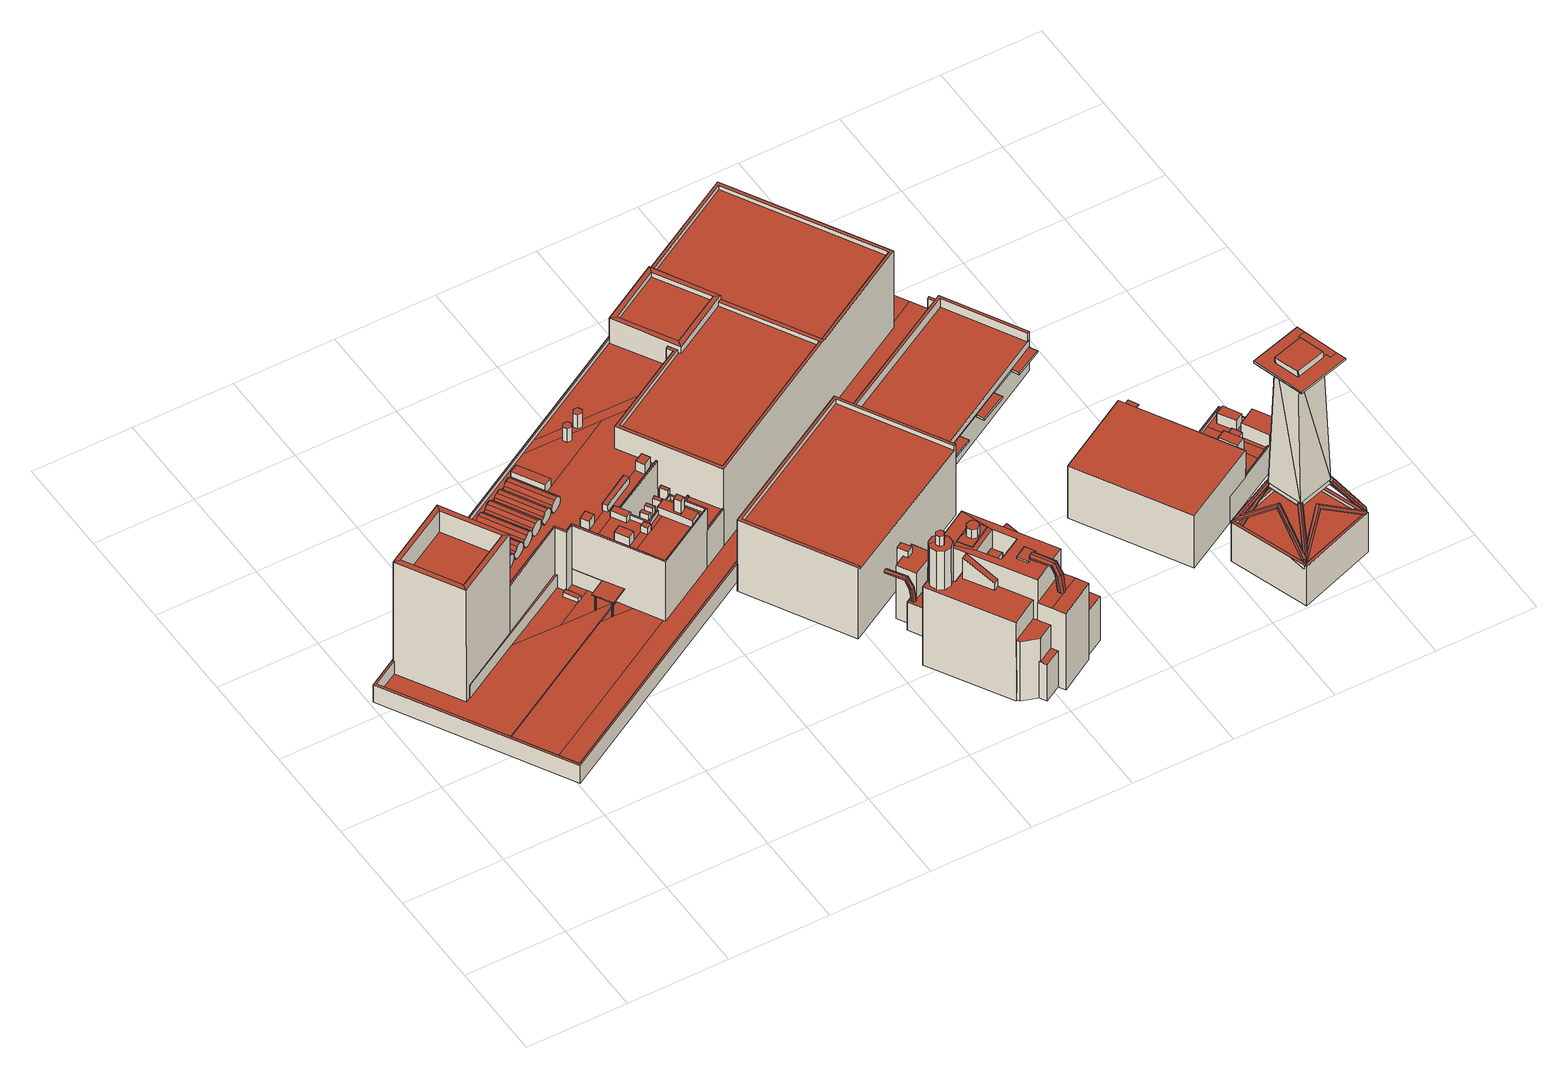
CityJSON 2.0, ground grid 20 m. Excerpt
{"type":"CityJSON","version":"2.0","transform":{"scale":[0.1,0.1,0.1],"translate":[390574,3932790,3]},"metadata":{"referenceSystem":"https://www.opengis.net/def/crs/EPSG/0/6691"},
"CityObjects":{
"building1":{"type":"Building","attributes":{"大字・町コード":"42","町・丁目コード":"3","13_区市町村コード_大字・町コード_町・丁目コード":"13111042003","measuredHeight":28,"BuildingDetails.buildingRoofEdgeArea":3126.26,"BuildingDetails.districtsAndZonesType":"11","BuildingDetails.prefecture":"13","BuildingDetails.city":"13111","BuildingDetails.surveyYear":2016},"address":[{"country":"日本","locality":"東京都大田区羽田空港三丁目"}],"geometry":[{"type":"Solid","lod":"2","boundaries":[[[[0,1,2,3,4,5,6,7,8,9,10]],[[11,12,13,14]],[[15,16,17,18,19,20,21]],[[22,23,24,19,18,25]],[[26,27,28,29,30,31,32,33,34,35,23,22]],[[15,25,18,17,36,37,38,16]],[[29,39,40,41,42,43,44,24,23,35,30]],[[45,46,47,48,21,20,49,50,51,52,53,54]],[[29,28,55,56,27,26,57,58,59,39]],[[54,53,60,61,62,63]],[[63,62,64,65]],[[65,64,66,67]],[[68,69,70,71,72,73]],[[74,75,76,77,78,79]],[[80,81,82,83,84,85,86,87,88,89,90,91]],[[92,93,94,95,96,97,98,99,100,101,102,103,104,105,106,107,108,109]],[[110,99,98,111,112,95,94,113,114,93,92,115,116,107,106,117,118,105,104,119]],[[120,121,122,123]],[[124,125,126,127]],[[128,129,130,131]],[[132,133,134,135]],[[136,137,138,139]],[[140,141,142,143]],[[144,145,146,147]],[[148,149,150,151]],[[152,153,154,155,156]],[[157,158,159,160,161,162]],[[163,164,165,166,167,168,169,170]],[[171,172,173,174,175,176,177,178,179,180]],[[181,182,183,184,185,186,187,188]],[[189,190,191,192,193,194]],[[195,180,181,196]],[[197,198,199,200]],[[201,202,203,204]],[[197,205,206,198]],[[205,207,208,206]],[[207,200,199,208]],[[209,210,211,212,213,214,215,216]],[[209,217,218,219,220,221,212,211,222,223,224,225,210]],[[226,227,228,229,230,231,232,233,234,235,236,237,238,239,240,241,242,243]],[[235,244,245,246,247,248,249,250,251,236]],[[252,253,254,255,256,257,258,249,248,245,244,259]],[[260,226,243,240,239,261]],[[262,263,264,265,266,267,268,269,270,271,272,273,274,275,276,277,278,279,280,281,282,283,284,285,286,287,220,219,288,289,290,291,218,217,292,293,294,295]],[[296,297,294,293,298,299,300,301,234,233,302,303,232,231,304,305,228,227,306,221,220,287,284,283,307,308,280,279,309,310,276,275,311,312,272,271,313,314,268,267,315,316,264,263]],[[317,318,319,320,256,255,252,259,321,322]],[[323,324,325,326]],[[327,328,329,330,331,332]],[[333,334,335,336,337,338,339,340,341,342,343,344,345,346,347,348]],[[349,350,351,352,353]],[[354,355,356,357,358,359]],[[360,361,362,363,364,365]],[[366,367,368,369]],[[370,371,372,373]],[[374,375,376,377]],[[378,379,380,381]],[[382,383,384,385]],[[386,387,388,389]],[[390,391,392,393,394,395]],[[396,390,395,397,398,392,391,399]],[[400,401,402,403]],[[404,405,406,407]],[[408,409,410,411]],[[412,413,414,415]],[[416,417,418,419]],[[420,421,413,412]],[[422,423,421,420]],[[415,414,423,422]],[[424,425,426,427]],[[428,429,425,424]],[[427,426,430,431]],[[428,432,433,429]],[[432,434,435,433]],[[430,436,437,431]],[[438,439,437,436]],[[438,440,441,442,443,439]],[[444,441,440,445,446,443,442,447,448]],[[445,435,434,446]],[[449,450,451,452]],[[451,453,454,452]],[[455,456,454,453]],[[455,457,458,456]],[[459,460,450,449]],[[458,457,461,462]],[[463,462,461,464]],[[459,465,466,467,468,469,460]],[[470,471,466,465,472,473,469,468,474]],[[472,463,464,473]],[[475,476,477,478]],[[478,477,479,480]],[[481,480,479,482]],[[482,483,484,481]],[[485,486,484,483]],[[476,475,450,449]],[[487,449,450,488]],[[485,489,490,491,492,493,486]],[[494,495,490,489,496,497,493,492,498]],[[496,487,488,497]],[[499,500,501,502]],[[499,503,504,500]],[[505,502,501,506]],[[506,507,508,505]],[[509,510,508,507]],[[504,503,511,512]],[[513,512,511,514]],[[509,515,516,517,518,519,510]],[[520,521,516,515,522,523,519,518,524]],[[522,513,514,523]],[[525,526,527,528]],[[525,529,530,526]],[[531,528,527,532]],[[533,531,532,534]],[[535,533,534,536]],[[535,536,537,538,539,540]],[[541,542,538,537,543,544,540,539,545]],[[530,529,546,547]],[[547,546,548,549]],[[543,549,548,544]],[[550,551,552,553]],[[554,550,553,555]],[[552,551,556,557]],[[558,554,555,559,560,561]],[[559,562,563,558,561,564,565,566,560]],[[567,568,563,562]],[[569,570,571,572]],[[573,572,571,574]],[[573,574,568,567]],[[570,569,557,556]],[[53,52,10,9,60]],[[80,0,10,52,81]],[[80,91,1,0]],[[1,91,90,2]],[[3,2,90,89]],[[89,88,4,3]],[[71,60,9,8,72]],[[8,7,73,72]],[[69,66,64,62,61,70]],[[70,61,60,71]],[[81,52,51,82]],[[82,51,50,83]],[[49,84,83,50]],[[84,49,20,19,24,44,85]],[[86,85,44,43]],[[41,40,75,74]],[[75,40,39,59,76]],[[67,66,69,68]],[[47,46,125,124]],[[127,126,121,120]],[[123,122,129,128]],[[131,130,103,102]],[[134,133,117,106]],[[133,132,118,117]],[[132,135,105,118]],[[135,134,106,105]],[[92,109,138,137,115]],[[116,115,137,136]],[[108,107,116,136,139]],[[109,108,139,138]],[[142,141,113,94]],[[141,140,114,113]],[[140,143,93,114]],[[143,142,94,93]],[[146,145,111,98,97]],[[145,144,112,111]],[[144,147,96,95,112]],[[147,146,97,96]],[[28,150,149,55]],[[55,149,148,56]],[[56,148,151,27]],[[27,151,150,28]],[[36,17,156,155]],[[37,36,155,154]],[[38,37,154,153]],[[16,38,153,152]],[[17,16,152,156]],[[161,160,31,30]],[[160,159,32,31]],[[159,158,33,32]],[[158,157,34,33]],[[157,162,35,34]],[[162,161,30,35]],[[182,45,54,63,65,67,68,73,7,183]],[[7,6,349,353,199,198,184,183]],[[180,179,46,45,182,181]],[[179,178,306,227,226,260,324,323,119,104,103,130,129,122,121,126,125,46]],[[215,214,176,175,168,167]],[[213,212,221,306,178,177]],[[177,176,214,213]],[[173,172,163,170]],[[173,170,169,174]],[[174,169,168,175]],[[164,163,172,171]],[[185,192,191,186]],[[187,186,191,190]],[[188,187,190,189]],[[196,181,188,189,194]],[[171,180,195,165,164]],[[204,205,197,201]],[[207,205,204,203]],[[200,207,203,202]],[[197,200,202,201]],[[194,193,206,208,166,165,195,196]],[[216,215,167,166,208,199,353]],[[192,185,184,198,206,193]],[[5,4,88,87,414,413,351,350]],[[5,350,349,6]],[[110,119,323,326]],[[330,100,99,110,326,325,261,239,238,367,366,331]],[[329,398,397,342,341,101,100,330]],[[340,47,124,127,120,123,128,131,102,101,341]],[[48,47,340,339]],[[57,26,22,25,15,21,48,339,338,575,409,408,11,14,576]],[[409,575,576,14]],[[58,57,576,575,338,337]],[[76,59,58,337,336,77]],[[78,77,336,335]],[[324,260,261,325]],[[332,250,249,258,327]],[[318,317,344,343]],[[328,327,258,257]],[[344,317,322,345]],[[346,345,322,321]],[[259,244,235,234,301,347,346,321]],[[347,301,300,348]],[[333,348,300,299]],[[334,333,299,298]],[[352,292,217,209,216,353]],[[211,358,357,222]],[[223,222,357,356]],[[224,223,356,355]],[[225,224,355,354]],[[210,225,354,359]],[[211,210,359,358]],[[364,363,288,219]],[[363,362,289,288]],[[362,361,290,289]],[[361,360,291,290]],[[360,365,218,291]],[[365,364,219,218]],[[236,251,369,368,237]],[[368,367,238,237]],[[332,331,366,369,251,250]],[[373,372,304,231,230]],[[304,372,371,305]],[[371,370,229,228,305]],[[229,370,373,230]],[[240,376,375,241]],[[241,375,374,242]],[[242,374,377,243]],[[243,377,376,240]],[[233,380,379,302]],[[302,379,378,303]],[[303,378,381,232]],[[232,381,380,233]],[[384,253,252,385]],[[384,383,254,253]],[[382,255,254,383]],[[382,385,252,255]],[[391,388,387,399]],[[399,387,386,396]],[[396,386,389,390]],[[390,389,388,391]],[[328,257,256,320,393,392,398,329]],[[319,318,343,342,397,395,394]],[[394,393,320,319]],[[245,403,402,246]],[[246,402,401,247]],[[247,401,400,248]],[[248,400,403,245]],[[406,405,285,284]],[[405,404,286,285]],[[404,407,287,286]],[[407,406,284,287]],[[11,408,411,12]],[[411,410,13,12]],[[409,14,13,410]],[[412,419,418,420]],[[420,418,417,422]],[[422,417,416,415]],[[415,416,419,412]],[[42,41,74,79,421,423]],[[42,423,414,87,86,43]],[[413,421,79,78,335,334,298,293,292,352,351]],[[444,448,295,294,297]],[[262,295,448,447]],[[296,263,262,447,442,441]],[[444,297,296,441]],[[434,432,428,424,427,431,437,439,443,446]],[[433,435,445,440,438,436,430,426,425,429]],[[264,316,471,470,265]],[[266,265,470,474]],[[267,266,474,468,467,315]],[[316,315,467,466,471]],[[462,463,472,465,459,449,452,454,456,458]],[[464,461,457,455,453,451,450,460,469,473]],[[494,269,268,314,495]],[[270,269,494,498]],[[313,271,270,498,492,491]],[[314,313,491,490,495]],[[449,487,496,489,485,483,482,479,477,476]],[[497,488,450,475,478,480,481,484,486,493]],[[273,272,312,521,520]],[[274,273,520,524]],[[311,275,274,524,518,517]],[[312,311,517,516,521]],[[512,513,522,515,509,507,506,501,500,504]],[[514,511,503,499,502,505,508,510,519,523]],[[276,310,542,541,277]],[[545,278,277,541]],[[545,539,538,309,279,278]],[[542,310,309,538]],[[547,549,543,537,536,534,532,527,526,530]],[[544,548,546,529,525,528,531,533,535,540]],[[281,280,308,566,565]],[[282,281,565,564]],[[564,561,560,307,283,282]],[[308,307,560,566]],[[568,574,571,570,556,551,550,554,558,563]],[[573,567,562,559,555,553,552,557,569,572]]]],"semantics":{"surfaces":[{"type":"GroundSurface"},{"type":"OuterCeilingSurface"},{"type":"RoofSurface"},{"type":"WallSurface"}],"values":[[0,1,2,2,2,2,2,2,2,2,2,2,2,2,2,2,2,2,2,2,2,2,2,2,2,2,2,2,2,2,2,2,2,2,2,2,2,2,2,2,2,2,2,2,2,2,2,2,2,2,2,2,2,2,2,2,2,2,2,2,2,2,2,2,2,2,2,2,2,2,2,2,2,2,2,2,2,2,2,2,2,2,2,2,2,2,2,2,2,2,2,2,2,2,2,2,2,2,2,2,2,2,2,2,2,2,2,2,2,2,2,2,2,2,2,2,2,2,2,2,2,2,2,2,2,2,2,2,3,3,3,3,3,3,3,3,3,3,3,3,3,3,3,3,3,3,3,3,3,3,3,3,3,3,3,3,3,3,3,3,3,3,3,3,3,3,3,3,3,3,3,3,3,3,3,3,3,3,3,3,3,3,3,3,3,3,3,3,3,3,3,3,3,3,3,3,3,3,3,3,3,3,3,3,3,3,3,3,3,3,3,3,3,3,3,3,3,3,3,3,3,3,3,3,3,3,3,3,3,3,3,3,3,3,3,3,3,3,3,3,3,3,3,3,3,3,3,3,3,3,3,3,3,3,3,3,3,3,3,3,3,3,3,3,3,3,3,3,3,3,3,3,3,3,3,3,3,3,3,3,3,3,3,3,3,3,3,3,3,3,3,3,3,3,3,3,3,3,3,3,3,3,3,3,3,3,3,3,3,3,3,3,3,3,3,3,3,3,3]]}}]},
"building2":{"type":"Building","attributes":{"大字・町コード":"42","町・丁目コード":"3","13_区市町村コード_大字・町コード_町・丁目コード":"13111042003","measuredHeight":30.3,"BuildingDetails.buildingRoofEdgeArea":528.84,"BuildingDetails.districtsAndZonesType":"11","BuildingDetails.prefecture":"13","BuildingDetails.city":"13111","BuildingDetails.surveyYear":2016},"address":[{"country":"日本","locality":"東京都大田区羽田空港三丁目"}],"geometry":[{"type":"Solid","lod":"2","boundaries":[[[[577,578,579,580,581,582,583,584,585,586,587,588,589,590,591,592,593,594,595,596,597,598,599,600,601,602,603,604,605,606,607,608,609,610]],[[611,612,613,614,615,616]],[[617,618,619,620,621,622,623,624]],[[625,626,627,628]],[[629,630,631,632,633,634,635,636,637,638,639,640,641,642,643,644,645,646,647,648,649,650,651,652,653,654,655,656,657]],[[658,654,653,629,657,659]],[[660,661,662,663,664]],[[665,666,667,668,669,670,671,672,673,674,675,676,677,678,679,680,681,682]],[[683,684,685,686]],[[687,688,689,690,691]],[[692,693,694,695,696,697]],[[698,699,700,701,702,703,704]],[[705,698,704,706,707,708,709,710,711,700,699,712,713,714]],[[715,716,717,718,719,720]],[[721,722,723,724]],[[725,726,727,728,729,730]],[[731,725,730,732,733,727,726,734,735,736,737]],[[738,739,740,741,742,743]],[[743,742,744,745,741,740,746,747]],[[748,749,750,751,752,753]],[[737,736,754,755]],[[736,735,756,754]],[[735,734,757,756]],[[734,726,758,757]],[[726,725,759,758]],[[725,731,760,759]],[[737,755,760,731]],[[761,755,754,762]],[[762,754,756,763]],[[763,756,757,764]],[[764,757,758,765]],[[765,758,759,766]],[[766,759,760,767]],[[767,760,755,761]],[[768,769,764,765]],[[770,768,765,766]],[[771,770,766,767]],[[772,761,762,773,774,775]],[[776,777,773,762,763,778]],[[778,763,764,769,779]],[[767,761,772,780,771]],[[780,781,782,783,784,779]],[[785,786,787,788,789,790,791,792,793,777,776,794,795,796,797,775,774,798]],[[799,800,801,791,790,787,786,802]],[[791,801,802,786,785,792]],[[803,804,805,806,807]],[[808,803,807,809,810,811,805,804,812,813,814,815]],[[816,817,818,819,820,821,822]],[[823,824,825,826]],[[827,828,829,830]],[[831,832,657,656]],[[831,656,655,833]],[[659,834,835,658]],[[658,835,836,654]],[[654,836,833,655]],[[832,834,659,657]],[[837,838,834,832]],[[838,839,835,834]],[[840,841,831,833]],[[842,840,833,836]],[[843,844,841,840]],[[832,831,841,844,845,837]],[[845,846,838,837]],[[846,847,839,838]],[[842,836,835,839,847,848]],[[848,843,840,842]],[[647,599,598,612,611,648]],[[612,598,597,613]],[[648,611,616,649]],[[650,649,616,615]],[[613,597,596,623,622,614]],[[621,620,591,590,652,651]],[[619,592,591,620]],[[624,623,596,595]],[[621,651,650,615,614,622]],[[627,593,592,619,618,628]],[[626,594,593,627]],[[624,595,594,626,625,617]],[[617,625,628,618]],[[602,601,645,644]],[[587,632,631,588]],[[589,588,631,630]],[[629,653,652,590,589,630]],[[647,646,600,599]],[[646,645,601,600]],[[664,635,634,660]],[[632,662,661,633]],[[633,661,660,634]],[[587,586,665,682,663,662,632]],[[585,584,667,666]],[[666,665,586,585]],[[667,584,583,693,692,668]],[[639,675,674,640]],[[640,674,673,641]],[[738,743,747,686,685]],[[580,689,688,581]],[[689,580,579,690]],[[694,582,581,688,687,695]],[[583,582,694,693]],[[691,696,695,687]],[[681,702,701,636,635,664,663,682]],[[636,701,700,711,637]],[[637,711,710,638]],[[709,676,675,639,638,710]],[[676,709,708,677]],[[677,708,707,678]],[[678,707,706,679]],[[679,706,704,703,680]],[[680,703,702,681]],[[699,719,718,712]],[[712,718,717,713]],[[713,717,716,714]],[[714,716,715,705]],[[705,715,720,698]],[[698,720,719,699]],[[671,670,723,722]],[[672,671,722,721]],[[723,670,669,724]],[[690,579,578,728,727,733,697,696,691]],[[728,578,577,729]],[[730,729,577,610,753,752,732]],[[750,749,608,607]],[[748,609,608,749]],[[609,748,753,610]],[[779,769,768,770,771,780]],[[794,784,783,795]],[[796,795,783,782]],[[797,796,782,781]],[[772,775,797,781,780]],[[779,784,794,776,778]],[[798,751,750,607,606,823,826,603,602,644,643,785]],[[774,773,777,793,697,733,732,752,751,798]],[[739,738,685,684,789,788]],[[672,721,724,669,668,692,697,793,792,642,641,673]],[[746,740,739,788,787]],[[642,792,785,643]],[[747,746,787,790,683,686]],[[684,683,790,789]],[[800,810,809,801]],[[801,809,807,806,802]],[[802,806,805,811,799]],[[799,811,810,800]],[[804,821,820,812]],[[812,820,819,813]],[[813,819,818,814]],[[814,818,817,815]],[[815,817,816,808]],[[808,816,822,803]],[[803,822,821,804]],[[826,825,604,603]],[[824,605,604,825]],[[606,605,824,823]],[[742,829,828,744]],[[744,828,827,745]],[[745,827,830,741]],[[741,830,829,742]],[[847,846,845,844,843,848]]]],"semantics":{"surfaces":[{"type":"GroundSurface"},{"type":"RoofSurface"},{"type":"WallSurface"}],"values":[[0,1,1,1,1,1,1,1,1,1,1,1,1,1,1,1,1,1,1,1,1,1,1,1,1,1,1,1,1,1,1,1,1,1,1,1,1,1,1,1,1,1,1,1,1,1,1,1,1,1,1,1,1,1,1,1,1,1,1,1,1,1,1,1,1,1,2,2,2,2,2,2,2,2,2,2,2,2,2,2,2,2,2,2,2,2,2,2,2,2,2,2,2,2,2,2,2,2,2,2,2,2,2,2,2,2,2,2,2,2,2,2,2,2,2,2,2,2,2,2,2,2,2,2,2,2,2,2,2,2,2,2,2,2,2,2,2,2,2,2,2,2,2,2,2,2,2,2,2,2,2,2,2,2,2,2,2]]}}]},
"building3":{"type":"Building","attributes":{"大字・町コード":"42","町・丁目コード":"3","13_区市町村コード_大字・町コード_町・丁目コード":"13111042003","measuredHeight":17.2,"BuildingDetails.buildingRoofEdgeArea":1411.48,"BuildingDetails.districtsAndZonesType":"11","BuildingDetails.prefecture":"13","BuildingDetails.city":"13111","BuildingDetails.surveyYear":2016},"address":[{"country":"日本","locality":"東京都大田区羽田空港三丁目"}],"geometry":[{"type":"Solid","lod":"2","boundaries":[[[[849,850,851,852,853,854]],[[855,856,857,858]],[[859,860,861,862]],[[863,864,865,866]],[[867,868,869,870]],[[871,872,873,874]],[[875,876,877,878,879,880]],[[881,882,883,884]],[[885,886,887,888]],[[889,890,891,892]],[[893,894,895,896,897,898,899,900]],[[869,868,857,856]],[[858,857,868,867]],[[870,869,856,855]],[[850,849,901,872,871,902,867,870,855,858,903,859,862,904,905,863,866,906,907]],[[878,901,849,854,879]],[[907,906,886,885,905,904,882,881,903,858,867,902]],[[877,872,901,878]],[[876,873,872,877]],[[874,873,876,875]],[[860,884,883,861]],[[882,904,862,861,883]],[[859,903,881,884,860]],[[864,888,887,865]],[[886,906,866,865,887]],[[863,905,885,888,864]],[[854,853,894,893,880,879]],[[900,899,891,890,896,895,852,851]],[[852,895,894,853]],[[900,851,850,907,902,871,874,875,880,893]],[[898,892,891,899]],[[896,890,889,897]],[[897,889,892,898]]]],"semantics":{"surfaces":[{"type":"GroundSurface"},{"type":"OuterCeilingSurface"},{"type":"RoofSurface"},{"type":"WallSurface"}],"values":[[0,1,1,1,2,2,2,2,2,2,2,3,3,3,3,3,3,3,3,3,3,3,3,3,3,3,3,3,3,3,3,3,3]]}}]},
"building4":{"type":"Building","attributes":{"measuredHeight":12.6,"BuildingDetails.districtsAndZonesType":"11","BuildingDetails.prefecture":"13","BuildingDetails.city":"13111"},"address":[{"country":"日本","locality":"東京都大田区羽田空港三丁目"}],"geometry":[{"type":"Solid","lod":"2","boundaries":[[[[908,909,910,911,912,913,914]],[[915,916,917,918]],[[919,920,921,922]],[[923,924,925,926]],[[927,928,929,930]],[[931,932,933,934]],[[935,936,937,938]],[[939,940,941,942,943,944,945,946,947,948,949,950]],[[948,945,944,951,952,949]],[[953,939,950,954,955,956,957,941,940,958]],[[959,957,956,960,961,955,954,962]],[[963,964,965,966,967,968,969]],[[970,971,972,973,974]],[[975,976,977,978]],[[979,980,981,982]],[[983,984,985,986]],[[925,924,917,916]],[[918,917,924,923]],[[926,925,916,915]],[[987,931,934,919,922,988,974,973,969,968,914,913,989,915,918,923,926,990,930,929]],[[970,974,988,987,929,928,911,910]],[[927,912,911,928]],[[930,990,989,913,912,927]],[[931,987,988,922]],[[915,989,990,926]],[[973,959,962,969]],[[933,932,921,920]],[[922,921,932,931]],[[934,933,920,919]],[[937,936,958,940]],[[936,935,953,958]],[[935,938,939,953]],[[938,937,940,939]],[[962,954,950,949,952,963,969]],[[964,963,952,951]],[[973,972,942,941,957,959]],[[966,909,908,967]],[[986,985,971,970,910,909,966]],[[968,967,908,914]],[[956,977,976,960]],[[961,960,976,975]],[[955,961,975,978]],[[956,955,978,977]],[[981,980,946,945]],[[980,979,947,946]],[[979,982,948,947]],[[982,981,945,948]],[[943,942,972,971,985,984]],[[984,983,965,964,951,944,943]],[[966,965,983,986]]]],"semantics":{"surfaces":[{"type":"GroundSurface"},{"type":"OuterCeilingSurface"},{"type":"RoofSurface"},{"type":"WallSurface"}],"values":[[0,1,1,2,2,2,2,2,2,2,2,2,2,2,2,2,3,3,3,3,3,3,3,3,3,3,3,3,3,3,3,3,3,3,3,3,3,3,3,3,3,3,3,3,3,3,3,3,3,3]]}}]},
"building5":{"type":"Building","attributes":{"measuredHeight":48.7,"BuildingDetails.districtsAndZonesType":"11","BuildingDetails.prefecture":"13","BuildingDetails.city":"13111"},"address":[{"country":"日本","locality":"東京都大田区羽田空港三丁目"}],"geometry":[{"type":"Solid","lod":"2","boundaries":[[[[991,992,993,994]],[[995,996,997,998]],[[999,1000,1001,1002]],[[1003,1004,1005,1006,1007,1008,1009,1010,1011,1012,1013,1014,1015,1016,1017,1018,1019,1003,1020]],[[1019,1018,1017,1012,1011,1010,1009,1020,1003]],[[1021,1022,1023,1024]],[[1025,1026,1027,1028,1029]],[[1029,1028,1030,1031,1032,1033,1034,1027,1026,1035,1036,1037,1038,1025]],[[1039,1040,1041,1042,1043,1044,1045,1046,1047,1048,1049]],[[1049,1048,1050,1051,1052,1053,1054,1055,1056,1057]],[[1058,1059,1057,1056,1060,1061,1062,1063,1064]],[[1044,1040,1039,1063,1062,1065,1066,1045]],[[1067,1068,1069,1070,1071]],[[1072,1067,1071,1073]],[[1069,1068,1074,1075,1076,1077]],[[1078,1079,1080,1081]],[[1061,1060,1082,1083,1084,1085,1081,1080,1075,1074,1086]],[[1055,1072,1073,1079,1078,1087,1088,1056]],[[1056,1088,1082,1060]],[[1089,1090,1068,1067]],[[1091,1092,1093,1086,1074]],[[1093,1092,1094,1054,1053,1095]],[[1089,1067,1072,1096]],[[1097,1047,1090,1089]],[[1050,1098,1096,1072,1055,1054,1094,1051]],[[1051,1094,1092,1052]],[[1052,1092,1091,1099,1100]],[[1091,1074,1068,1090,1047,1046,1099]],[[1098,1097,1089,1096]],[[1101,1102,1103,1104,1085,1084]],[[1105,1106,1107,1102,1064]],[[1106,1105,1108,1109]],[[1108,1110,1111,1109]],[[1112,1103,1113,1114,1115]],[[1110,1112,1115,1111]],[[1103,1102,1107,1116,1117,1113]],[[1105,1118,1119,1108]],[[1105,1064,1102,1101,1118]],[[1120,1104,1103,1112]],[[1121,1120,1112,1110]],[[1122,1123,1120,1121]],[[1119,1124,1122,1121,1110,1108]],[[1085,1104,1120,1123,1087,1078,1081]],[[1125,1124,1119,1118]],[[1118,1101,1084,1083,1125]],[[1126,1127,1128,1129,1130]],[[1131,1132,1127,1126]],[[1133,1132,1131,1134]],[[1041,1133,1134,1135,1042]],[[1042,1135,1136,1137,1138,1043]],[[1129,1128,1138,1137,1139]],[[1040,1044,1140,1141,1133,1041]],[[1043,1138,1142,1140,1044]],[[1025,1038,1143,1144,1132,1133,1141]],[[1145,1146,1128,1127]],[[1144,1145,1127,1132]],[[1026,1025,1141,1140]],[[1035,1026,1140,1142]],[[1146,1145,1147,1148,1037,1036]],[[1145,1144,1143,1149,1147]],[[1036,1035,1142,1138,1128,1146]],[[1150,1151,1152,1153]],[[1154,1155,1150,1153]],[[1156,1157,1155,1154,1158,1159]],[[1160,1157,1156,1161,1162]],[[1163,1160,1162,1164]],[[1151,1163,1164,1152]],[[1165,1166,1157,1160]],[[1167,1165,1160,1163]],[[1150,1168,1169,1151]],[[1155,1170,1168,1150]],[[1168,1171,1172,1169]],[[1170,1173,1171,1168]],[[1166,1165,1065,1174]],[[1066,1065,1165,1167,1175]],[[1170,1155,1157,1166,1174,1176,1173]],[[1151,1169,1172,1177,1175,1167,1163]],[[1178,1179,1180,1181,1182,1183,1184,1185,1186,1187,1188,1189,1190,1191,1192,1193,1194,1195,1196]],[[1188,1187,1186,1181,1180,1179,1178,1196,1189]],[[1197,1198,1199,1200]],[[1023,1022,997,996]],[[998,997,1022,1021]],[[1024,1023,996,995]],[[1021,1024,995,998,1201,991,994,1039,1049,1202]],[[1058,1064,1063,993,992,1057,1059,1203]],[[1059,1058,1203]],[[1049,1057,992,991,1201,1202]],[[1063,1039,994,993]],[[1021,1202,1201,998]],[[1045,1034,1033,1204,1099,1046]],[[1053,1052,1100,1204,1033,1032,1095]],[[1149,1148,1031,1030,1205,1206]],[[1086,1093,1095,1032,1031,1148,1147,1149,1206,1205,1062,1061]],[[1175,1177,1176,1174,1065,1062,1205,1030,1028,1027,1034,1045,1066]],[[1100,1099,1204]],[[1048,1047,1097,1098,1050]],[[1207,1076,1075,1080,1079,1073,1071,1070]],[[1208,1116,1107,1106,1109,1111,1115,1114,1209,1210,1211]],[[1123,1122,1124,1125,1083,1082,1088,1087]],[[1149,1143,1038,1037,1148]],[[1134,1131,1126,1130,1212,1213,1214,1136,1135]],[[1177,1172,1171,1173,1176]],[[1215,1158,1154,1153,1152,1164,1162,1161]],[[1069,1077,1000,999,1159,1158,1215,1207,1070]],[[1209,1114,1113,1117,1001,1000,1077,1076,1207]],[[1130,1129,1139,1002,1001,1117,1116,1208]],[[1215,1161,1156,1159,999,1002,1139,1137,1136,1214]],[[1215,1008,1007,1207]],[[1009,1008,1215]],[[1007,1006,1207]],[[1005,1210,1209,1207,1006]],[[1005,1004,1211,1210]],[[1004,1003,1212,1130,1208,1211]],[[1009,1215,1214,1213,1020]],[[1003,1020,1213,1212]],[[1190,1199,1191]],[[1189,1200,1199,1190]],[[1191,1199,1198,1192]],[[1192,1198,1193]],[[1193,1198,1197,1194]],[[1194,1197,1195]],[[1200,1189,1196]],[[1195,1197,1200,1196]],[[1185,1184,1014,1013]],[[1014,1184,1183,1015]],[[1183,1182,1016,1015]],[[1012,1017,1016,1182,1181,1186,1185,1013]]]],"semantics":{"surfaces":[{"type":"GroundSurface"},{"type":"OuterCeilingSurface"},{"type":"RoofSurface"},{"type":"WallSurface"}],"values":[[0,1,1,1,1,2,2,2,2,2,2,2,2,2,2,2,2,2,2,2,2,2,2,2,2,2,2,2,2,2,2,2,2,2,2,2,2,2,2,2,2,2,2,2,2,2,2,2,2,2,2,2,2,2,2,2,2,2,2,2,2,2,2,2,2,2,2,2,2,2,2,2,2,2,2,2,2,2,2,2,3,3,3,3,3,3,3,3,3,3,3,3,3,3,3,3,3,3,3,3,3,3,3,3,3,3,3,3,3,3,3,3,3,3,3,3,3,3,3,3,3,3,3,3,3,3,3]]}}]}
},
"vertices":[
[1300,907,3],[205,286,3],[7,633,3],[77,673,3],[78,671,3],[722,1037,3],[724,1034,3],[1046,1217,3],[1104,1249,3],[1230,1029,3],[1288,929,3],[484,598,51],[450,579,51],[429,616,51],[462,635,51],[492,584,14],[452,585,14],[451,585,14],[428,585,14],[135,418,14],[180,339,14],[520,533,14],[475,613,14],[474,613,14],[135,420,14],[476,612,14],[448,660,14],[427,648,14],[420,644,14],[368,614,14],[435,613,14],[434,614,14],[435,615,14],[436,615,14],[436,614,14],[436,613,14],[451,586,14],[452,586,14],[453,585,14],[270,616,14],[146,546,14],[145,547,14],[136,541,14],[67,662,14],[14,632,14],[1214,922,14],[699,630,14],[649,601,14],[523,529,14],[207,292,14],[1293,909,14],[1284,926,14],[1288,929,14],[1270,961,14],[1211,927,14],[405,669,14],[413,674,14],[433,686,14],[417,677,14],[408,693,14],[1230,1029,14],[1226,1027,14],[1220,1037,14],[1166,1006,14],[1192,1085,14],[1139,1054,14],[1102,1243,14],[1049,1213,14],[1049,1213,44],[1102,1243,44],[1226,1027,44],[1230,1029,44],[1104,1249,44],[1046,1217,44],[145,547,44],[146,546,44],[408,693,44],[406,697,44],[268,618,44],[268,617,44],[1300,907,44],[1288,929,44],[1284,926,44],[1293,909,44],[207,292,44],[14,632,44],[67,662,44],[66,664,44],[78,671,44],[77,673,44],[7,633,44],[205,286,44],[607,689,14],[595,682,14],[589,679,14],[580,674,14],[581,673,14],[575,670,14],[574,670,14],[537,649,14],[549,628,14],[613,664,14],[614,662,14],[665,691,14],[652,713,14],[638,705,14],[632,702,14],[614,691,14],[615,690,14],[609,686,14],[521,676,14],[566,684,14],[573,687,14],[581,693,14],[587,696,14],[601,700,14],[607,704,14],[624,716,14],[630,719,14],[636,741,14],[647,604,100],[698,633,100],[666,688,100],[615,660,100],[649,601,102],[699,630,102],[698,633,102],[647,604,102],[615,660,102],[666,688,102],[665,691,102],[614,662,102],[630,719,120],[624,716,120],[632,702,120],[638,705,120],[607,704,120],[601,700,120],[609,686,120],[615,690,120],[587,696,120],[581,693,120],[589,679,120],[595,682,120],[573,687,120],[566,684,120],[575,670,120],[581,673,120],[413,674,24],[405,669,24],[420,644,24],[427,648,24],[452,585,51],[453,585,51],[452,586,51],[451,586,51],[451,585,51],[436,614,51],[436,615,51],[435,615,51],[434,614,51],[435,613,51],[436,613,51],[702,638,188],[995,805,188],[899,974,188],[786,910,188],[775,931,188],[771,929,188],[781,912,188],[604,811,188],[995,805,198],[702,638,198],[604,811,198],[781,912,198],[771,929,198],[766,926,198],[773,914,198],[595,813,198],[699,630,198],[998,800,198],[1005,803,198],[1214,922,198],[1046,1217,198],[839,1100,198],[842,1095,198],[1044,1209,198],[1206,924,198],[1002,808,198],[1002,808,188],[1206,924,188],[1044,1209,188],[842,1095,188],[907,979,188],[905,978,188],[899,974,198],[905,978,198],[835,1086,205],[839,1100,205],[718,1031,205],[731,1027,205],[835,1086,195],[731,1027,195],[790,924,195],[894,983,195],[894,983,205],[907,979,205],[790,924,205],[786,910,205],[488,901,145],[566,900,146],[575,900,146],[744,898,146],[773,914,146],[766,926,146],[775,931,146],[718,1031,145],[456,882,146],[534,881,146],[543,881,146],[611,880,146],[711,879,146],[579,892,146],[575,885,146],[566,885,146],[562,892,146],[632,749,146],[623,765,146],[569,734,146],[572,728,146],[506,690,146],[502,696,146],[473,679,146],[457,670,146],[449,665,146],[458,650,146],[505,677,146],[504,678,146],[516,685,146],[517,684,146],[606,734,146],[598,750,146],[616,760,146],[624,745,146],[488,597,146],[494,601,146],[480,626,146],[495,635,146],[509,610,146],[544,630,146],[529,656,146],[520,651,146],[536,609,146],[529,621,146],[539,626,146],[546,615,146],[580,634,146],[576,640,146],[548,623,146],[494,585,146],[635,744,146],[520,678,146],[252,739,146],[279,691,146],[300,702,146],[273,751,146],[279,755,146],[307,706,146],[327,718,146],[300,766,146],[306,769,146],[334,722,146],[354,733,146],[326,781,146],[333,785,146],[361,737,146],[381,749,146],[355,795,146],[361,799,146],[388,753,146],[409,764,146],[382,811,146],[389,815,146],[416,768,146],[439,782,146],[406,840,146],[422,848,146],[455,791,146],[547,873,146],[543,866,146],[534,866,146],[530,874,146],[200,737,146],[239,668,146],[273,687,146],[245,735,146],[295,663,146],[288,660,146],[266,621,146],[407,701,146],[419,681,146],[435,690,146],[449,685,146],[464,694,146],[501,699,146],[567,737,146],[595,813,146],[432,739,146],[426,735,146],[405,723,146],[398,719,146],[376,709,146],[370,705,146],[350,694,146],[343,690,146],[323,679,146],[316,675,146],[612,660,146],[596,651,146],[628,595,146],[609,583,146],[524,533,146],[645,602,146],[636,741,156],[635,744,156],[520,678,156],[521,676,156],[548,623,156],[576,640,156],[575,642,156],[549,628,156],[532,657,156],[529,656,156],[407,701,156],[266,621,156],[268,618,156],[406,697,156],[417,677,156],[433,686,156],[523,529,156],[649,601,156],[613,664,156],[594,653,156],[596,651,156],[612,660,156],[645,602,156],[524,533,156],[435,690,156],[419,681,156],[724,1034,155],[722,1037,155],[199,740,156],[200,737,156],[718,1031,155],[562,892,179],[566,885,179],[575,885,179],[579,892,179],[575,900,179],[566,900,179],[530,874,179],[534,866,179],[543,866,179],[547,874,179],[543,881,179],[534,881,179],[532,657,161],[516,685,161],[504,678,161],[520,651,161],[572,728,162],[567,737,162],[501,699,162],[506,690,162],[616,760,168],[598,750,168],[606,734,168],[624,745,168],[464,694,167],[449,685,167],[457,670,167],[473,679,167],[546,615,161],[539,626,161],[529,621,161],[536,609,161],[604,626,193],[594,620,193],[601,607,193],[611,613,193],[611,613,163],[601,607,163],[597,605,163],[609,583,163],[628,595,163],[616,616,163],[604,626,163],[594,653,163],[575,642,163],[594,620,163],[509,610,167],[495,635,167],[480,626,167],[494,601,167],[422,848,167],[406,840,167],[439,782,167],[455,791,167],[484,598,53],[462,635,53],[429,616,53],[450,579,53],[195,726,282],[199,740,282],[66,664,282],[79,661,282],[80,661,232],[139,555,232],[255,621,232],[195,726,232],[255,621,282],[268,617,282],[139,555,282],[136,542,282],[243,737,181],[289,655,181],[297,660,181],[251,742,181],[236,734,175],[282,652,175],[303,664,175],[257,746,175],[234,732,166],[279,650,167],[236,734,158],[282,652,158],[306,665,167],[260,747,166],[303,664,158],[257,746,158],[297,660,152],[295,663,152],[277,694,152],[251,742,152],[288,660,152],[289,655,152],[243,737,152],[252,739,152],[245,735,152],[334,680,167],[288,762,167],[285,761,175],[331,679,175],[278,757,181],[324,675,181],[270,753,181],[316,671,181],[264,749,175],[310,667,175],[331,679,158],[285,761,158],[261,748,167],[307,666,167],[310,667,158],[264,749,158],[324,675,152],[323,679,152],[323,679,153],[305,710,152],[278,757,152],[273,751,152],[316,675,152],[316,671,152],[270,753,152],[279,755,152],[291,764,175],[337,682,175],[343,685,181],[297,768,181],[351,690,181],[305,772,181],[312,776,175],[358,694,175],[360,695,167],[315,777,167],[358,694,158],[312,776,158],[337,682,158],[291,764,158],[351,690,152],[350,693,152],[350,694,153],[332,724,152],[305,772,152],[300,766,152],[343,690,152],[343,685,152],[297,768,152],[306,769,152],[324,783,181],[370,701,181],[378,705,181],[332,788,181],[318,779,176],[363,697,176],[339,791,176],[385,709,176],[387,711,167],[341,793,167],[385,709,158],[339,791,158],[315,778,167],[361,696,167],[363,697,158],[318,779,158],[378,705,152],[376,709,152],[376,709,153],[358,741,152],[332,788,152],[326,781,152],[370,705,152],[370,701,152],[324,783,152],[333,785,152],[352,797,181],[398,715,181],[406,720,181],[360,802,181],[346,794,176],[392,711,176],[367,805,176],[413,723,176],[370,807,167],[415,725,167],[367,805,158],[413,723,158],[406,720,153],[405,723,153],[387,755,153],[360,802,153],[355,795,153],[398,719,153],[398,715,153],[352,797,153],[361,799,153],[343,792,167],[389,710,167],[346,794,158],[392,711,158],[397,823,167],[395,821,176],[441,739,176],[443,740,167],[395,821,158],[441,739,158],[388,818,181],[434,735,181],[388,818,153],[434,735,153],[432,739,153],[415,770,153],[426,731,153],[380,813,153],[389,815,153],[382,811,153],[426,735,153],[419,727,158],[374,809,158],[426,731,181],[380,813,181],[374,809,176],[419,727,176],[417,726,167],[371,808,167],[433,686,53],[433,686,51],
[1089,87,5],[1019,45,5],[1011,58,5],[978,39,5],[970,53,5],[939,63,5],[935,68,5],[933,67,5],[843,222,5],[875,241,5],[876,239,5],[896,251,5],[864,306,5],[877,313,5],[862,339,5],[884,352,5],[878,362,5],[890,369,5],[896,359,5],[911,368,5],[923,347,5],[939,358,5],[941,351,5],[947,354,5],[1002,260,5],[993,254,5],[1007,230,5],[1017,235,5],[1049,183,5],[1038,177,5],[1039,175,5],[1082,199,5],[1129,115,5],[1087,92,5],[944,339,115],[939,358,115],[923,347,115],[931,332,115],[914,322,115],[915,321,115],[901,350,133],[889,343,133],[884,352,133],[862,339,133],[882,304,133],[931,332,133],[911,368,133],[896,359,133],[901,350,148],[890,369,148],[878,362,148],[889,343,148],[868,308,73],[864,306,73],[896,251,73],[876,239,73],[898,251,73],[899,249,73],[879,237,73],[887,236,73],[896,225,73],[896,210,73],[894,209,73],[897,204,73],[918,217,73],[895,256,73],[967,298,73],[993,254,73],[1002,260,73],[947,354,73],[941,351,73],[944,339,73],[915,321,73],[914,322,73],[882,304,73],[877,313,73],[875,312,73],[880,303,73],[878,299,73],[873,299,73],[871,303,73],[878,307,73],[873,307,73],[899,249,182],[898,251,182],[876,239,182],[877,238,182],[879,237,182],[875,241,192],[843,222,192],[933,67,192],[987,99,192],[953,158,192],[943,152,192],[911,204,192],[922,210,192],[918,217,192],[897,204,192],[894,209,192],[886,199,192],[872,197,192],[860,204,192],[855,218,192],[860,232,192],[872,239,192],[877,238,192],[940,205,192],[964,165,192],[965,165,192],[941,206,192],[973,52,92],[970,53,92],[978,39,92],[1011,58,92],[1004,70,92],[987,99,147],[935,69,147],[939,63,147],[973,52,147],[1004,70,147],[991,92,147],[871,226,284],[880,226,284],[895,226,284],[887,236,284],[872,239,284],[860,232,284],[858,226,284],[867,219,284],[855,218,284],[860,204,284],[872,197,284],[886,199,284],[896,210,284],[896,225,284],[884,219,284],[879,211,284],[871,212,284],[867,219,307],[871,212,307],[879,211,307],[884,219,307],[880,226,307],[871,226,307],[922,210,242],[911,204,242],[943,152,208],[953,158,208],[1047,92,188],[1042,89,188],[1005,68,188],[1019,45,188],[1089,87,188],[1077,109,188],[1048,98,188],[1062,134,188],[991,92,188],[1036,91,188],[1034,97,188],[1038,102,188],[1044,103,188],[965,165,188],[1012,192,188],[1002,209,188],[989,202,188],[965,188,188],[955,182,188],[954,207,188],[978,221,188],[988,233,188],[941,206,188],[1129,115,111],[1082,199,111],[1039,175,111],[1063,134,111],[1062,134,111],[1087,92,111],[1033,103,229],[1039,104,230],[1030,98,229],[1031,92,231],[1037,90,232],[1042,93,233],[1043,99,232],[1034,110,247],[1029,108,244],[1025,104,246],[1025,100,252],[1029,99,257],[1034,102,257],[1037,107,253],[1006,139,257],[1003,138,251],[1011,142,257],[1015,144,253],[1014,144,247],[1026,113,244],[1027,113,244],[1011,142,244],[1008,140,244],[1025,112,244],[1005,138,246],[1004,138,248],[1014,144,248],[1022,148,248],[1011,167,248],[987,153,248],[998,134,248],[967,298,244],[975,272,244],[988,233,244],[1012,192,244],[964,165,244],[940,205,244],[914,235,244],[895,256,244],[991,92,244],[998,134,244],[987,153,244],[1011,167,244],[1022,148,244],[1063,134,244],[983,241,244],[937,214,244],[922,240,244],[968,267,244],[946,249,246],[956,252,246],[975,256,246],[968,267,246],[932,246,246],[941,240,246],[922,240,246],[937,214,246],[983,241,246],[964,245,246],[964,235,246],[956,228,246],[946,231,246],[941,240,267],[946,231,267],[956,228,267],[964,235,267],[964,245,267],[956,252,267],[946,249,267],[1038,177,209],[1049,183,209],[1017,235,242],[1007,230,242],[978,221,215],[954,207,215],[965,188,215],[989,202,215],[869,300,105],[867,304,104],[874,300,106],[870,308,104],[874,308,105],[876,304,106],[862,310,122],[864,314,120],[868,314,123],[866,308,129],[863,308,127],[869,312,127],[845,346,127],[842,344,124],[843,344,120],[846,346,118],[849,348,121],[849,348,125],
[1361,723,5],[1048,546,5],[1076,496,5],[782,331,5],[668,535,5],[1275,876,5],[1359,721,60],[1367,706,60],[1313,677,60],[1306,691,60],[1253,662,58],[1261,646,58],[1207,618,58],[1200,632,58],[1150,604,58],[1159,588,58],[1105,559,58],[1097,574,58],[1306,691,64],[1313,677,64],[1367,706,64],[1359,721,64],[1048,546,79],[1356,720,79],[1273,868,79],[964,695,79],[964,695,99],[1273,868,99],[1356,720,99],[1361,723,99],[1275,876,99],[961,700,99],[1253,662,62],[1200,632,62],[1207,618,62],[1261,646,62],[1150,604,62],[1097,574,62],[1105,559,62],[1159,588,62],[676,532,166],[787,334,166],[1071,493,166],[959,692,166],[961,700,176],[668,535,176],[782,331,176],[787,334,176],[676,532,176],[959,692,176],[1071,493,176],[1076,496,176],[1361,723,79],[1048,546,64],[1253,662,60],[1200,632,60],[1150,604,60],[1097,574,60],[1048,546,60],
[1558,433,3],[1617,327,3],[1462,240,3],[1355,180,3],[1235,393,3],[1389,481,3],[1450,372,3],[1433,403,107],[1441,407,107],[1513,279,107],[1505,275,107],[1395,470,121],[1405,476,121],[1415,457,121],[1405,452,121],[1505,275,111],[1513,279,111],[1441,407,111],[1433,403,111],[1235,393,128],[1355,180,128],[1510,267,128],[1389,481,128],[1405,452,125],[1415,457,125],[1405,476,125],[1395,470,125],[1533,360,79],[1543,342,79],[1553,348,79],[1543,366,79],[1543,366,59],[1553,348,59],[1576,308,59],[1581,311,59],[1556,357,59],[1580,370,59],[1573,382,59],[1557,373,59],[1538,406,59],[1555,415,59],[1550,425,59],[1520,408,59],[1587,375,59],[1557,429,59],[1533,360,59],[1500,396,59],[1522,357,59],[1541,324,59],[1556,296,59],[1543,342,59],[1508,269,59],[1524,315,59],[1505,348,59],[1452,369,59],[1557,429,65],[1587,375,65],[1590,376,65],[1617,327,65],[1558,433,65],[1450,372,65],[1452,369,65],[1462,240,65],[1583,308,65],[1581,311,65],[1508,269,65],[1510,267,65],[1505,348,92],[1524,315,92],[1541,324,92],[1522,357,92],[1538,406,84],[1557,373,84],[1573,382,84],[1555,415,84],[1590,376,92],[1556,357,92],[1583,308,92],[1617,327,92],[1510,267,125],[1510,267,121],[1389,481,107],[1389,481,111],
[1625,58,5],[1469,3,5],[1416,160,5],[1571,215,5],[1581,188,57],[1594,193,57],[1611,148,57],[1596,142,57],[1568,86,175],[1495,64,175],[1474,135,175],[1547,157,175],[1543,143,474],[1538,142,474],[1481,125,474],[1482,121,474],[1496,75,474],[1500,76,474],[1557,93,474],[1565,95,474],[1568,86,474],[1582,90,474],[1588,71,474],[1483,41,474],[1452,147,474],[1557,177,474],[1562,161,474],[1547,157,474],[1551,146,474],[1556,97,474],[1596,142,62],[1611,148,62],[1594,193,62],[1581,188,62],[1429,156,91],[1434,154,91],[1434,161,91],[1425,158,91],[1425,157,91],[1422,157,91],[1426,145,91],[1472,10,91],[1619,61,91],[1568,208,91],[1433,149,91],[1428,147,91],[1426,148,91],[1425,154,91],[1571,215,99],[1570,211,99],[1571,212,99],[1571,210,99],[1570,209,99],[1569,210,99],[1568,208,99],[1617,65,99],[1620,65,99],[1620,60,99],[1625,58,99],[1620,57,99],[1619,56,99],[1613,59,99],[1475,11,99],[1474,10,99],[1473,9,99],[1472,9,99],[1469,3,99],[1456,41,99],[1468,7,99],[1470,14,99],[1471,14,99],[1422,157,99],[1416,160,99],[1416,159,99],[1562,206,99],[1563,206,99],[1485,27,122],[1481,27,115],[1496,64,176],[1498,65,183],[1499,64,184],[1479,17,113],[1496,61,186],[1473,17,98],[1492,69,183],[1494,68,183],[1495,64,176],[1474,16,111],[1492,62,187],[1490,66,185],[1474,24,117],[1471,16,104],[1472,17,103],[1474,21,106],[1476,26,114],[1471,13,94],[1475,14,107],[1474,14,107],[1525,61,172],[1525,63,167],[1526,61,162],[1528,57,160],[1472,11,93],[1528,54,164],[1472,10,95],[1527,57,170],[1622,63,102],[1622,58,102],[1618,63,96],[1618,61,96],[1472,97,161],[1424,156,105],[1433,148,118],[1475,98,166],[1414,160,98],[1475,140,186],[1478,137,183],[1414,157,105],[1471,137,188],[1424,149,118],[1471,133,187],[1433,145,125],[1474,134,179],[1475,132,184],[1474,131,185],[1478,136,183],[1474,135,178],[1468,95,160],[1466,94,164],[1472,97,170],[1468,95,169],[1469,12,109],[1474,12,109],[1467,14,106],[1469,17,103],[1543,157,186],[1558,199,120],[1560,197,115],[1545,156,179],[1543,156,185],[1545,160,188],[1563,207,113],[1569,213,102],[1550,159,189],[1551,155,187],[1549,152,184],[1549,153,184],[1567,203,104],[1547,157,178],[1495,161,157],[1494,164,160],[1497,157,158],[1424,154,92],[1494,162,166],[1495,158,168],[1497,155,164],[1425,149,93],[1425,148,92],[1424,151,93],[1623,60,102],[1624,63,108],[1571,84,187],[1568,81,186],[1565,84,183],[1614,65,109],[1568,87,178],[1606,72,121],[1565,85,183],[1568,86,178],[1607,76,127],[1567,89,183],[1569,90,184],[1616,71,120],[1572,88,187],[1567,129,171],[1565,127,167],[1571,130,169],[1571,129,160],[1574,130,164],[1567,128,161],[1567,203,91],[1569,206,94],[1562,203,92],[1560,205,95],[1567,208,98],[1560,205,94],[1567,208,96],[1543,143,478],[1551,146,478],[1547,157,478],[1562,161,478],[1557,177,478],[1452,147,478],[1483,41,478],[1588,71,478],[1582,90,478],[1568,86,478],[1565,96,478],[1557,93,478],[1499,76,478],[1496,75,478],[1482,122,478],[1481,125,478],[1539,142,478],[1542,143,478],[1556,96,478],[1542,143,491],[1481,125,491],[1496,76,491],[1557,93,491],[1625,58,57],[1625,58,62],[1468,7,88],[1619,61,97],[1422,157,92],[1422,156,94],[1495,64,185],[1475,136,185],[1474,134,185],[1474,135,186],[1474,135,185],[1547,157,187],[1548,157,187],[1548,154,185],[1568,86,185]
]}
